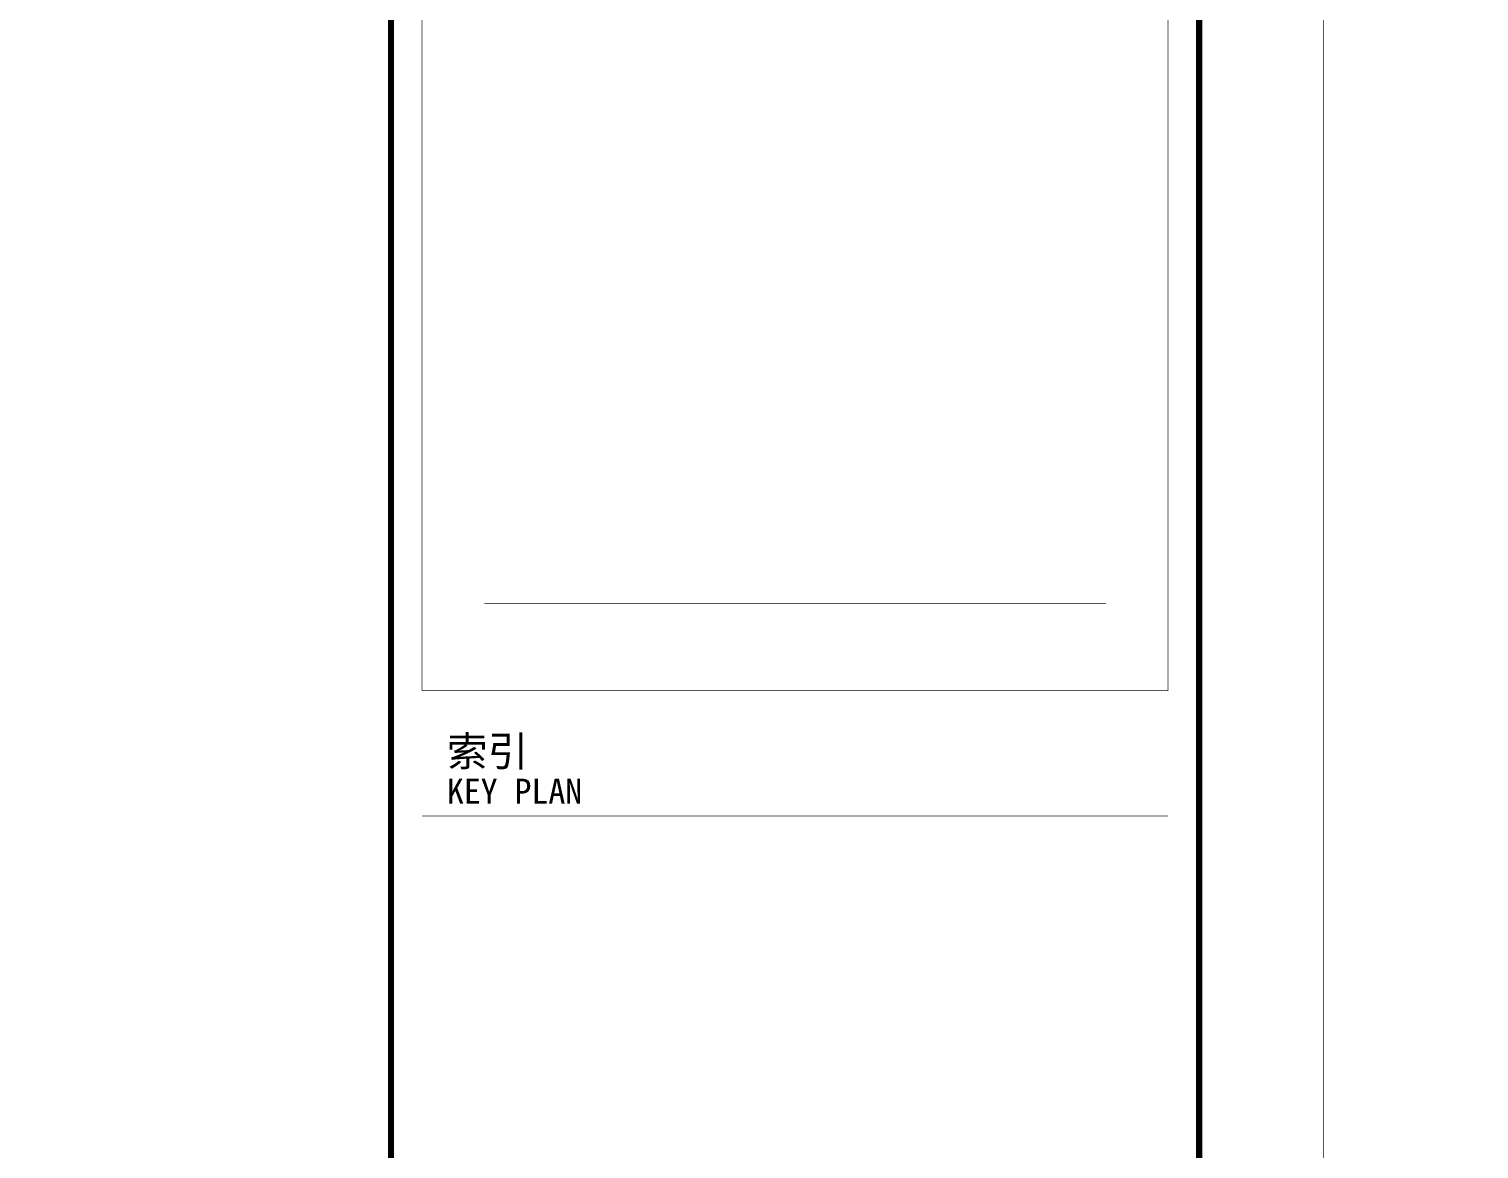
# Model space of a CAD drawing. Extents: x -483182 to 812890, y -390528 to -214858.
# Drawn here: x -409491 to -397829, y -333696 to -324688 of the extents above; entities that cross this region are included whole.
import ezdxf
from ezdxf.enums import TextEntityAlignment as Align

# ---------------------------------------------------------------- set-up
doc = ezdxf.new("R2010")
doc.units = 0
doc.header["$LTSCALE"] = 1000
doc.header["$MEASUREMENT"] = 0
doc.styles.add('图签信息$0$华文细黑', font='STXIHEI_0.TTF', dxfattribs={"height": 10})

# ---------------------------------------------------------------- blocks, each defined once
blk = doc.blocks.new('图框-A1')
for points, const_width in [([(0, 0), (841, 0), (841, 594), (0, 594)], 0.05), ([(766, 584), (25, 584), (25, 10), (766, 10)], 0.5)]:
    blk.add_lwpolyline(points, close=True, dxfattribs=dict(const_width=const_width))
blk = doc.blocks.new('图签信息')
at = {"const_width": 0.5}
blk.add_lwpolyline([(-65, 0), (0, 0), (0, 500.5), (-65, 500.5)], close=True, dxfattribs=at)
at = {"const_width": 0.05}
for points in [[(-62.5, 404.92), (-62.5, 227.83)], [(-62.5, 227.83), (-2.5, 227.83), (-2.5, 404.92)], [(-57.5, 234.85), (-7.5, 234.85)], [(-62.5, 227.83), (-2.5, 227.83)], [(-62.5, 217.74), (-2.5, 217.74)]]:
    blk.add_lwpolyline(points, dxfattribs=at)
at = {"style": '图签信息$0$华文细黑'}
for s, height, p in [('索引', 2.4, (-60.5, 224.14)), ('KEY PLAN', 2, (-60.5, 220.74))]:
    blk.add_text(s, height=height, dxfattribs=at).set_placement(p, align=Align.TOP_LEFT)

msp = doc.modelspace()

# ---------------------------------------------------------------- block references
for name, p, xscale, yscale, zscale in [('图框-A1', (-483180, -353791.9), 100, 100, 100), ('图框-A1', (-399080, -353791.9), 100, 100, 100), ('图签信息', (-400080, -352791.9), 100.0000000000001, 100.0000000000001, 100.0000000000001)]:
    msp.add_blockref(name, p, dxfattribs=dict(xscale=xscale, yscale=yscale, zscale=zscale))

doc.saveas('drawing.dxf')
